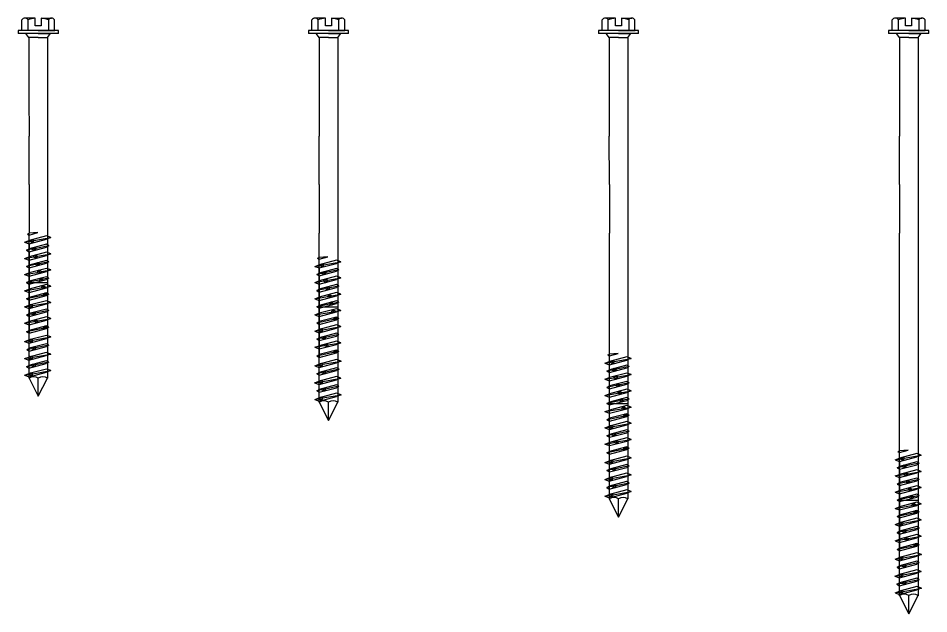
# Model space of a CAD drawing. Header units: inches. Extents: x -2661 to 42767, y -1222 to 9099.
# Drawn here: x 1382.91 to 1392.32, y 1259.92 to 1266.08 of the extents above; entities that cross this region are included whole.
import ezdxf

# ---------------------------------------------------------------- set-up
doc = ezdxf.new("R2010")
doc.units = ezdxf.units.IN
doc.header["$LTSCALE"] = 12
doc.header["$MEASUREMENT"] = 0
doc.layers.add('S-SIMPSON', color=2, linetype='CONTINUOUS')

# ---------------------------------------------------------------- blocks, each defined once
blk = doc.blocks.new('TTN25334HSS')
at = {"layer": 'S-SIMPSON'}
for p, q in [((-0.17, 0.0305), (-0.17, 0.1433)), ((-0.17, 0.0305), (-0.17, 0.1173)), ((-0.0318, 0.1587), (-0.138, 0.1587)), ((-0.106, 0.0305), (-0.106, 0.1433)), ((-0.0318, 0.0803), (-0.0318, 0.1587)), ((0.0304, 0.1587), (0.0304, 0.0803)), ((0.0304, 0.1587), (0.1366, 0.1587)), ((0.1047, 0.1433), (0.1047, 0.0305)), ((0.1367, 0.1587), (0.1367, 0.1587)), ((0.1686, 0.0305), (0.1686, 0.1433)), ((0.2075, 0.0305), (-0.2075, 0.0305)), ((-0.2075, 0.0305), (-0.2075, 0)), ((0.2075, 0), (-0.2075, 0)), ((0, 0.0305), (-0.17, 0.0305)), ((0.1686, 0.0305), (-0.17, 0.0305)), ((0, 0), (-0.128, 0)), ((-0.096, -0.0412), (-0.128, 0)), ((0.0304, 0.0803), (-0.0318, 0.0803)), ((0, 0.0305), (0.17, 0.0305)), ((0, 0), (0.128, 0)), ((0.096, -0.0412), (0.128, 0)), ((0.2075, 0), (0.2075, 0.0305)), ((0, -0.0412), (-0.096, -0.0412)), ((-0.096, -0.0412), (-0.096, -0.6406)), ((0, -0.0412), (0.096, -0.0412)), ((0.096, -0.0412), (0.096, -0.5976)), ((-0.096, -0.6406), (-0.0956, -1.0625)), ((0.096, -0.5976), (0.0963, -1.2894)), ((-0.0954, -1.5625), (-0.0956, -1.0625)), ((0.0963, -1.2894), (0.0963, -3.5626)), ((-0.0954, -1.5625), (-0.0954, -2.0625)), ((-0.1122, -2.0737), (-0.0954, -2.064)), ((-0.0058, -2.058), (-0.0954, -2.064)), ((-0.0954, -2.0834), (-0.0058, -2.058)), ((-0.0954, -2.1405), (-0.0954, -2.0625)), ((-0.0954, -2.1405), (-0.0954, -2.0625)), ((-0.0954, -3.5626), (-0.0954, -2.0635)), ((-0.1417, -2.1574), (-0.0954, -2.1405)), ((-0.1417, -2.1574), (-0.0887, -2.1481)), ((-0.1417, -2.1574), (-0.0954, -2.1742)), ((-0.1122, -2.0737), (-0.0954, -2.0834)), ((0.0837, -2.093), (-0.0954, -2.1405)), ((-0.0954, -2.1742), (0.0837, -2.1267)), ((-0.0887, -2.1481), (-0.0699, -2.1338)), ((-0.0621, -2.1654), (-0.0887, -2.1481)), ((-0.0699, -2.1338), (-0.0621, -2.1654)), ((-0.0458, -2.1406), (-0.0699, -2.1338)), ((-0.0458, -2.1406), (-0.0621, -2.1654)), ((-0.0458, -2.1406), (0.13, -2.1098)), ((0.13, -2.1098), (0.0837, -2.093)), ((0.0964, -2.122), (0.0837, -2.1267)), ((0.13, -2.1098), (0.0964, -2.122)), ((0.0964, -2.122), (0.0964, -2.1864)), ((-0.1205, -2.2411), (-0.0954, -2.2266)), ((-0.0686, -2.2303), (-0.1205, -2.2411)), ((-0.1205, -2.2411), (-0.0954, -2.2556)), ((-0.0956, -2.1742), (-0.0956, -2.2267)), ((-0.0956, -2.2555), (-0.0956, -3.1)), ((-0.0954, -2.2266), (-0.0954, -2.1742)), ((-0.0954, -2.2266), (-0.0954, -2.1742)), ((-0.0954, -2.2266), (-0.0954, -2.1742)), ((0.0837, -2.179), (-0.0954, -2.2266)), ((-0.0954, -2.2556), (0.0837, -2.208)), ((-0.0686, -2.2303), (-0.0501, -2.2146)), ((-0.0434, -2.2418), (-0.0686, -2.2303)), ((-0.0501, -2.2146), (-0.0434, -2.2418)), ((-0.026, -2.2215), (-0.0501, -2.2146)), ((-0.026, -2.2215), (-0.0434, -2.2418)), ((0.1088, -2.1935), (-0.026, -2.2215)), ((0.1088, -2.1935), (0.0837, -2.179)), ((0.1088, -2.1935), (0.0837, -2.208)), ((0.0964, -2.2007), (0.0964, -2.265)), ((-0.1417, -2.3248), (-0.0954, -2.308)), ((-0.1417, -2.3248), (-0.0494, -2.3086)), ((-0.1417, -2.3248), (-0.0954, -2.3416)), ((0.0837, -2.2604), (-0.0954, -2.308)), ((-0.0954, -2.3416), (0.0837, -2.2941)), ((0.0837, -2.3464), (-0.0954, -2.394)), ((-0.0494, -2.3086), (-0.0314, -2.291)), ((-0.0494, -2.3086), (-0.0236, -2.3226)), ((-0.0314, -2.291), (-0.0236, -2.3226)), ((-0.0065, -2.3011), (-0.0314, -2.291)), ((-0.0065, -2.3011), (-0.0236, -2.3226)), ((-0.0065, -2.3011), (0.13, -2.2772)), ((0.13, -2.2772), (0.0837, -2.2604)), ((0.13, -2.2772), (0.0837, -2.2941)), ((0.1088, -2.3609), (0.0837, -2.3464)), ((-0.0296, -2.3896), (-0.1205, -2.4085)), ((-0.1205, -2.4085), (-0.0954, -2.394)), ((-0.1205, -2.4085), (-0.0954, -2.423)), ((-0.0954, -2.423), (0.0837, -2.3754)), ((0.0837, -2.4278), (-0.0954, -2.4754)), ((-0.0116, -2.3717), (-0.0296, -2.3896)), ((-0.0049, -2.399), (-0.0296, -2.3896)), ((-0.0116, -2.3717), (-0.0049, -2.399)), ((0.013, -2.3808), (-0.0116, -2.3717)), ((0.013, -2.3808), (-0.0049, -2.399)), ((0.1088, -2.3609), (0.013, -2.3808)), ((0.0328, -2.4617), (0.13, -2.4446)), ((0.1088, -2.3609), (0.0837, -2.3754)), ((0.13, -2.4446), (0.0837, -2.4278)), ((0.13, -2.4446), (0.0837, -2.4615)), ((-0.1417, -2.4922), (-0.0101, -2.4692)), ((-0.1417, -2.4922), (-0.0954, -2.4754)), ((-0.1417, -2.4922), (-0.0954, -2.5091)), ((-0.0954, -2.5091), (0.0837, -2.4615)), ((0.0837, -2.5139), (-0.0954, -2.5614)), ((0.0071, -2.4481), (-0.0101, -2.4692)), ((0.0149, -2.4798), (-0.0101, -2.4692)), ((0.0328, -2.4617), (0.0071, -2.4481)), ((0.0071, -2.4481), (0.0149, -2.4798)), ((0.0269, -2.5289), (0.0095, -2.549)), ((0.0328, -2.4617), (0.0149, -2.4798)), ((0.0269, -2.5289), (0.0336, -2.5562)), ((0.0521, -2.5401), (0.0269, -2.5289)), ((0.0336, -2.5562), (0.0521, -2.5401)), ((0.1088, -2.5284), (0.0521, -2.5401)), ((0.1088, -2.5284), (0.0837, -2.5139)), ((0.1088, -2.5284), (0.0837, -2.5429)), ((-0.1417, -2.6596), (0.0293, -2.6297)), ((0.0095, -2.549), (-0.1205, -2.5759)), ((-0.1205, -2.5759), (-0.0954, -2.5614)), ((-0.1205, -2.5759), (-0.0954, -2.5904)), ((-0.0954, -2.5904), (0.0837, -2.5429)), ((0.0837, -2.5952), (-0.0954, -2.6428)), ((-0.0954, -2.6765), (0.0837, -2.6289)), ((-0.0953, -2.5756), (0.0966, -2.5756)), ((0.0095, -2.549), (0.0336, -2.5562)), ((0.0457, -2.6053), (0.0293, -2.6297)), ((0.0534, -2.637), (0.0293, -2.6297)), ((0.0457, -2.6053), (0.0534, -2.637)), ((0.0721, -2.6222), (0.0457, -2.6053)), ((0.0721, -2.6222), (0.0534, -2.637)), ((0.0721, -2.6222), (0.13, -2.6121)), ((0.13, -2.6121), (0.0837, -2.5952)), ((0.13, -2.6121), (0.0837, -2.6289)), ((-0.1417, -2.6596), (-0.0954, -2.6428)), ((-0.1417, -2.6596), (-0.0954, -2.6765)), ((0.0485, -2.7083), (-0.1205, -2.7433)), ((-0.1205, -2.7433), (-0.0954, -2.7288)), ((-0.1205, -2.7433), (-0.0954, -2.7288)), ((0.0837, -2.6813), (-0.0954, -2.7288)), ((0.0837, -2.6813), (-0.0954, -2.7288)), ((-0.0954, -2.7578), (0.0837, -2.7103)), ((0.0655, -2.6861), (0.0485, -2.7083)), ((0.0721, -2.7133), (0.0485, -2.7083)), ((0.0911, -2.6994), (0.0655, -2.6861)), ((0.0655, -2.6861), (0.0721, -2.7133)), ((0.0911, -2.6994), (0.0721, -2.7133)), ((0.1088, -2.6958), (0.0837, -2.6813)), ((0.1088, -2.6958), (0.0837, -2.7103)), ((0.1088, -2.6958), (0.0911, -2.6994)), ((-0.1417, -2.827), (-0.0954, -2.8102)), ((-0.1417, -2.827), (-0.0999, -2.8197)), ((-0.1205, -2.7433), (-0.0954, -2.7578)), ((-0.0818, -2.8066), (-0.0999, -2.8197)), ((-0.0709, -2.8374), (-0.0999, -2.8197)), ((0.0837, -2.7626), (-0.0954, -2.8102)), ((-0.0954, -2.8439), (0.0837, -2.7963)), ((-0.0571, -2.8122), (-0.0818, -2.8066)), ((-0.0818, -2.8066), (-0.0709, -2.8374)), ((-0.0571, -2.8122), (-0.0709, -2.8374)), ((-0.0571, -2.8122), (0.13, -2.7795)), ((0.13, -2.7795), (0.0837, -2.7626)), ((0.13, -2.7795), (0.0837, -2.7963)), ((-0.1417, -2.827), (-0.0954, -2.8439)), ((-0.1205, -2.9108), (-0.0954, -2.8963)), ((-0.0715, -2.9006), (-0.1205, -2.9108)), ((-0.1205, -2.9108), (-0.0954, -2.9253)), ((0.0837, -2.8487), (-0.0954, -2.8963)), ((-0.0954, -2.9253), (0.0837, -2.8777)), ((-0.054, -2.8853), (-0.0715, -2.9006)), ((-0.0447, -2.9118), (-0.0715, -2.9006)), ((-0.054, -2.8853), (-0.0447, -2.9118)), ((-0.0289, -2.8917), (-0.054, -2.8853)), ((-0.0289, -2.8917), (-0.0447, -2.9118)), ((0.1088, -2.8632), (-0.0289, -2.8917)), ((0.1088, -2.8632), (0.0837, -2.8487)), ((0.1088, -2.8632), (0.0837, -2.8777)), ((-0.1417, -2.9945), (-0.0442, -2.9774)), ((-0.1417, -2.9945), (-0.0954, -2.9776)), ((-0.1417, -2.9945), (-0.0954, -3.0113)), ((0.0837, -2.93), (-0.0954, -2.9776)), ((-0.0954, -3.0113), (0.0837, -2.9637)), ((-0.0442, -2.9774), (-0.0277, -2.9596)), ((-0.0169, -2.9904), (-0.0442, -2.9774)), ((-0.0277, -2.9596), (-0.0169, -2.9904)), ((-0.0277, -2.9596), (-0.0014, -2.9699)), ((-0.0014, -2.9699), (-0.0169, -2.9904)), ((-0.0014, -2.9699), (0.13, -2.9469)), ((0.13, -2.9469), (0.0837, -2.93)), ((0.13, -2.9469), (0.0837, -2.9637)), ((0.0487, -3.0495), (-0.1203, -3.0846)), ((-0.1203, -3.0846), (-0.0952, -3.0701)), ((-0.1203, -3.0846), (-0.0952, -3.0701)), ((-0.1203, -3.0846), (-0.0952, -3.0991)), ((0.084, -3.0225), (-0.0952, -3.0701)), ((-0.0952, -3.0991), (0.084, -3.0515)), ((0.0657, -3.0274), (0.0487, -3.0495)), ((0.0724, -3.0546), (0.0487, -3.0495)), ((0.0914, -3.0407), (0.0657, -3.0274)), ((0.0657, -3.0274), (0.0724, -3.0546)), ((0.0914, -3.0407), (0.0724, -3.0546)), ((0.1091, -3.037), (0.084, -3.0225)), ((0.1091, -3.037), (0.084, -3.0515)), ((0.1091, -3.037), (0.0914, -3.0407)), ((-0.1411, -3.1852), (-0.0948, -3.1684)), ((-0.1411, -3.1852), (-0.0993, -3.1779)), ((-0.1411, -3.1852), (-0.0948, -3.202)), ((-0.0812, -3.1648), (-0.0993, -3.1779)), ((-0.0703, -3.1955), (-0.0993, -3.1779)), ((0.0844, -3.1208), (-0.0948, -3.1684)), ((-0.0948, -3.202), (0.0844, -3.1545)), ((-0.0564, -3.1704), (-0.0812, -3.1648)), ((-0.0812, -3.1648), (-0.0703, -3.1955)), ((-0.0564, -3.1704), (-0.0703, -3.1955)), ((-0.0564, -3.1704), (0.1306, -3.1376)), ((0.1306, -3.1376), (0.0844, -3.1208)), ((0.1306, -3.1376), (0.0844, -3.1545)), ((-0.1199, -3.2689), (-0.0948, -3.2544)), ((-0.0708, -3.2587), (-0.1199, -3.2689)), ((-0.1199, -3.2689), (-0.0948, -3.2834)), ((0.0844, -3.2068), (-0.0948, -3.2544)), ((-0.0948, -3.2834), (0.0844, -3.2358)), ((-0.0534, -3.2434), (-0.0708, -3.2587)), ((-0.044, -3.2699), (-0.0708, -3.2587)), ((-0.0534, -3.2434), (-0.044, -3.2699)), ((-0.0282, -3.2499), (-0.0534, -3.2434)), ((-0.0282, -3.2499), (-0.044, -3.2699)), ((0.1095, -3.2213), (-0.0282, -3.2499)), ((0.1095, -3.2213), (0.0844, -3.2068)), ((0.1095, -3.2213), (0.0844, -3.2358)), ((-0.1424, -3.3616), (-0.0961, -3.3447)), ((-0.1424, -3.3616), (-0.1006, -3.3542)), ((-0.1424, -3.3616), (-0.0961, -3.3784)), ((-0.0825, -3.3411), (-0.1006, -3.3542)), ((-0.0716, -3.3719), (-0.1006, -3.3542)), ((0.083, -3.2971), (-0.0961, -3.3447)), ((-0.0961, -3.3784), (0.083, -3.3308)), ((0.083, -3.3832), (-0.0961, -3.4308)), ((-0.0578, -3.3467), (-0.0825, -3.3411)), ((-0.0825, -3.3411), (-0.0716, -3.3719)), ((-0.0578, -3.3467), (-0.0716, -3.3719)), ((-0.0578, -3.3467), (0.1293, -3.314)), ((0.1293, -3.314), (0.083, -3.2971)), ((0.1293, -3.314), (0.083, -3.3308)), ((0.1082, -3.3977), (0.083, -3.3832)), ((-0.1212, -3.4453), (-0.0961, -3.4308)), ((-0.0722, -3.4351), (-0.1212, -3.4453)), ((-0.1212, -3.4453), (-0.0961, -3.4598)), ((-0.0961, -3.4598), (0.083, -3.4122)), ((0.0846, -3.4688), (-0.0946, -3.5164)), ((-0.0547, -3.4198), (-0.0722, -3.4351)), ((-0.0453, -3.4463), (-0.0722, -3.4351)), ((-0.0547, -3.4198), (-0.0453, -3.4463)), ((-0.0295, -3.4262), (-0.0547, -3.4198)), ((-0.0295, -3.4262), (-0.0453, -3.4463)), ((0.1082, -3.3977), (-0.0295, -3.4262)), ((0.1082, -3.3977), (0.083, -3.4122)), ((0.1308, -3.4857), (0.0846, -3.4688)), ((-0.1408, -3.5333), (-0.0946, -3.5164)), ((-0.1408, -3.5333), (-0.0991, -3.526)), ((-0.1408, -3.5333), (-0.0946, -3.5501)), ((-0.081, -3.5128), (-0.0991, -3.526)), ((-0.0701, -3.5436), (-0.0991, -3.526)), ((-0.0956, -3.5623), (0.0004, -3.75)), ((-0.0946, -3.5501), (0.0846, -3.5025)), ((-0.0562, -3.5184), (-0.081, -3.5128)), ((-0.081, -3.5128), (-0.0701, -3.5436)), ((-0.0562, -3.5184), (-0.0701, -3.5436)), ((-0.0562, -3.5184), (0.1308, -3.4857)), ((0.0004, -3.75), (0.0964, -3.5623)), ((0.0004, -3.75), (0.0004, -3.5623)), ((0.1308, -3.4857), (0.0846, -3.5025))]:
    blk.add_line(p, q, dxfattribs=at)
for centre, radius, start, end in [((-0.138, 0.1179), 0.0409, 38.48629, 141.51371), ((-0.0062, -0.1502), 0.31, 94.73103, 108.77484), ((0.0189, -0.0824), 0.2414, 69.18888, 87.26015), ((0.1367, 0.1179), 0.0408, 38.43451, 141.63601), ((-0.0476, -3.6373), 0.089, 57.38076, 122.61924), ((0.0484, -3.6373), 0.089, 57.38076, 122.61924)]:
    blk.add_arc(centre, radius, start, end, dxfattribs=at)
blk = doc.blocks.new('TTN25400HSS')
at = {"layer": 'S-SIMPSON'}
for p, q in [((-0.17, 0.0305), (-0.17, 0.1433)), ((-0.17, 0.0305), (-0.17, 0.1173)), ((-0.0318, 0.1587), (-0.138, 0.1587)), ((-0.106, 0.0305), (-0.106, 0.1433)), ((-0.0318, 0.0803), (-0.0318, 0.1587)), ((0.0304, 0.1587), (0.0304, 0.0803)), ((0.0304, 0.1587), (0.1366, 0.1587)), ((0.1047, 0.1433), (0.1047, 0.0305)), ((0.1367, 0.1587), (0.1367, 0.1587)), ((0.1686, 0.0305), (0.1686, 0.1433)), ((0.2075, 0.0305), (-0.2075, 0.0305)), ((-0.2075, 0.0305), (-0.2075, 0)), ((0.2075, 0), (-0.2075, 0)), ((0, 0.0305), (-0.17, 0.0305)), ((0.1686, 0.0305), (-0.17, 0.0305)), ((0, 0), (-0.128, 0)), ((-0.096, -0.0412), (-0.128, 0)), ((0.0304, 0.0803), (-0.0318, 0.0803)), ((0, 0.0305), (0.17, 0.0305)), ((0, 0), (0.128, 0)), ((0.096, -0.0412), (0.128, 0)), ((0.2075, 0), (0.2075, 0.0305)), ((0, -0.0412), (-0.096, -0.0412)), ((-0.096, -0.0412), (-0.096, -0.6406)), ((0, -0.0412), (0.096, -0.0412)), ((0.096, -0.0412), (0.096, -0.5976)), ((-0.096, -0.6406), (-0.0956, -1.0625)), ((0.096, -0.5976), (0.0963, -1.2894)), ((-0.0954, -1.5625), (-0.0956, -1.0625)), ((0.0963, -1.2894), (0.0963, -3.8126)), ((-0.0954, -1.5625), (-0.0954, -2.0625)), ((-0.0954, -3.8126), (-0.0954, -2.0635)), ((-0.1122, -2.3237), (-0.0954, -2.314)), ((-0.1122, -2.3237), (-0.0954, -2.3334)), ((-0.0058, -2.308), (-0.0954, -2.314)), ((-0.0954, -2.3334), (-0.0058, -2.308)), ((-0.0954, -2.3905), (-0.0954, -2.3125)), ((-0.0954, -2.3905), (-0.0954, -2.3125)), ((0.0837, -2.343), (-0.0954, -2.3905)), ((0.13, -2.3598), (0.0837, -2.343)), ((-0.1417, -2.4074), (-0.0954, -2.3905)), ((-0.1417, -2.4074), (-0.0887, -2.3981)), ((-0.1417, -2.4074), (-0.0954, -2.4242)), ((-0.0956, -2.4242), (-0.0956, -2.4767)), ((-0.0954, -2.4242), (0.0837, -2.3767)), ((-0.0954, -2.4766), (-0.0954, -2.4242)), ((-0.0954, -2.4766), (-0.0954, -2.4242)), ((-0.0954, -2.4766), (-0.0954, -2.4242)), ((0.0837, -2.429), (-0.0954, -2.4766)), ((-0.0887, -2.3981), (-0.0699, -2.3838)), ((-0.0621, -2.4154), (-0.0887, -2.3981)), ((-0.0699, -2.3838), (-0.0621, -2.4154)), ((-0.0458, -2.3906), (-0.0699, -2.3838)), ((-0.0458, -2.3906), (-0.0621, -2.4154)), ((-0.0458, -2.3906), (0.13, -2.3598)), ((0.1088, -2.4435), (-0.026, -2.4715)), ((0.0964, -2.372), (0.0837, -2.3767)), ((0.1088, -2.4435), (0.0837, -2.429)), ((0.1088, -2.4435), (0.0837, -2.458)), ((0.13, -2.3598), (0.0964, -2.372)), ((0.0964, -2.372), (0.0964, -2.4364)), ((-0.1205, -2.4911), (-0.0954, -2.4766)), ((-0.0686, -2.4803), (-0.1205, -2.4911)), ((-0.1205, -2.4911), (-0.0954, -2.5056)), ((-0.0956, -2.5055), (-0.0956, -3.35)), ((-0.0954, -2.5056), (0.0837, -2.458)), ((0.0837, -2.5104), (-0.0954, -2.558)), ((-0.0686, -2.4803), (-0.0501, -2.4646)), ((-0.0434, -2.4918), (-0.0686, -2.4803)), ((-0.0501, -2.4646), (-0.0434, -2.4918)), ((-0.026, -2.4715), (-0.0501, -2.4646)), ((-0.0494, -2.5586), (-0.0314, -2.541)), ((-0.026, -2.4715), (-0.0434, -2.4918)), ((-0.0314, -2.541), (-0.0236, -2.5726)), ((-0.0065, -2.5511), (-0.0314, -2.541)), ((-0.0065, -2.5511), (0.13, -2.5272)), ((0.13, -2.5272), (0.0837, -2.5104)), ((0.13, -2.5272), (0.0837, -2.5441)), ((0.0964, -2.4507), (0.0964, -2.515)), ((-0.1417, -2.5748), (-0.0954, -2.558)), ((-0.1417, -2.5748), (-0.0494, -2.5586)), ((-0.1417, -2.5748), (-0.0954, -2.5916)), ((-0.0954, -2.5916), (0.0837, -2.5441)), ((0.0837, -2.5964), (-0.0954, -2.644)), ((-0.0954, -2.673), (0.0837, -2.6254)), ((-0.0494, -2.5586), (-0.0236, -2.5726)), ((-0.0116, -2.6217), (-0.0296, -2.6396)), ((-0.0065, -2.5511), (-0.0236, -2.5726)), ((-0.0116, -2.6217), (-0.0049, -2.649)), ((0.013, -2.6308), (-0.0116, -2.6217)), ((0.013, -2.6308), (-0.0049, -2.649)), ((0.1088, -2.6109), (0.013, -2.6308)), ((0.1088, -2.6109), (0.0837, -2.5964)), ((0.1088, -2.6109), (0.0837, -2.6254)), ((-0.1417, -2.7422), (-0.0101, -2.7192)), ((-0.1417, -2.7422), (-0.0954, -2.7254)), ((-0.0296, -2.6396), (-0.1205, -2.6585)), ((-0.1205, -2.6585), (-0.0954, -2.644)), ((-0.1205, -2.6585), (-0.0954, -2.673)), ((0.0837, -2.6778), (-0.0954, -2.7254)), ((-0.0954, -2.7591), (0.0837, -2.7115)), ((-0.0049, -2.649), (-0.0296, -2.6396)), ((0.0071, -2.6981), (-0.0101, -2.7192)), ((0.0149, -2.7298), (-0.0101, -2.7192)), ((0.0328, -2.7117), (0.0071, -2.6981)), ((0.0071, -2.6981), (0.0149, -2.7298)), ((0.0328, -2.7117), (0.0149, -2.7298)), ((0.0328, -2.7117), (0.13, -2.6946)), ((0.13, -2.6946), (0.0837, -2.6778)), ((0.13, -2.6946), (0.0837, -2.7115)), ((-0.1417, -2.7422), (-0.0954, -2.7591)), ((0.0095, -2.799), (-0.1205, -2.8259)), ((-0.1205, -2.8259), (-0.0954, -2.8114)), ((0.0837, -2.7639), (-0.0954, -2.8114)), ((-0.0954, -2.8404), (0.0837, -2.7929)), ((0.0269, -2.7789), (0.0095, -2.799)), ((0.0095, -2.799), (0.0336, -2.8062)), ((0.0269, -2.7789), (0.0336, -2.8062)), ((0.0521, -2.7901), (0.0269, -2.7789)), ((0.0336, -2.8062), (0.0521, -2.7901)), ((0.1088, -2.7784), (0.0521, -2.7901)), ((0.1088, -2.7784), (0.0837, -2.7639)), ((0.1088, -2.7784), (0.0837, -2.7929)), ((-0.1417, -2.9096), (0.0293, -2.8797)), ((-0.1417, -2.9096), (-0.0954, -2.8928)), ((-0.1417, -2.9096), (-0.0954, -2.9265)), ((-0.1205, -2.8259), (-0.0954, -2.8404)), ((0.0837, -2.8452), (-0.0954, -2.8928)), ((-0.0954, -2.9265), (0.0837, -2.8789)), ((-0.0953, -2.8256), (0.0966, -2.8256)), ((0.0457, -2.8553), (0.0293, -2.8797)), ((0.0534, -2.887), (0.0293, -2.8797)), ((0.0457, -2.8553), (0.0534, -2.887)), ((0.0721, -2.8722), (0.0457, -2.8553)), ((0.0721, -2.8722), (0.0534, -2.887)), ((0.0721, -2.8722), (0.13, -2.8621)), ((0.13, -2.8621), (0.0837, -2.8452)), ((0.13, -2.8621), (0.0837, -2.8789)), ((0.0485, -2.9583), (-0.1205, -2.9933)), ((-0.1205, -2.9933), (-0.0954, -2.9788)), ((-0.1205, -2.9933), (-0.0954, -2.9788)), ((-0.1205, -2.9933), (-0.0954, -3.0078)), ((0.0837, -2.9313), (-0.0954, -2.9788)), ((0.0837, -2.9313), (-0.0954, -2.9788)), ((-0.0954, -3.0078), (0.0837, -2.9603)), ((0.0837, -3.0126), (-0.0954, -3.0602)), ((0.0655, -2.9361), (0.0485, -2.9583)), ((0.0721, -2.9633), (0.0485, -2.9583)), ((0.0911, -2.9494), (0.0655, -2.9361)), ((0.0655, -2.9361), (0.0721, -2.9633)), ((0.0911, -2.9494), (0.0721, -2.9633)), ((0.1088, -2.9458), (0.0837, -2.9313)), ((0.1088, -2.9458), (0.0837, -2.9603)), ((0.13, -3.0295), (0.0837, -3.0126)), ((0.1088, -2.9458), (0.0911, -2.9494)), ((-0.1417, -3.077), (-0.0954, -3.0602)), ((-0.1417, -3.077), (-0.0999, -3.0697)), ((-0.1417, -3.077), (-0.0954, -3.0939)), ((-0.0818, -3.0566), (-0.0999, -3.0697)), ((-0.0709, -3.0874), (-0.0999, -3.0697)), ((-0.0954, -3.0939), (0.0837, -3.0463)), ((0.0837, -3.0987), (-0.0954, -3.1463)), ((-0.0571, -3.0622), (-0.0818, -3.0566)), ((-0.0818, -3.0566), (-0.0709, -3.0874)), ((-0.0571, -3.0622), (-0.0709, -3.0874)), ((-0.0571, -3.0622), (0.13, -3.0295)), ((0.13, -3.0295), (0.0837, -3.0463)), ((0.1088, -3.1132), (0.0837, -3.0987)), ((-0.1205, -3.1608), (-0.0954, -3.1463)), ((-0.0715, -3.1506), (-0.1205, -3.1608)), ((-0.1205, -3.1608), (-0.0954, -3.1753)), ((-0.0954, -3.1753), (0.0837, -3.1277)), ((0.0837, -3.18), (-0.0954, -3.2276)), ((-0.054, -3.1353), (-0.0715, -3.1506)), ((-0.0447, -3.1618), (-0.0715, -3.1506)), ((-0.054, -3.1353), (-0.0447, -3.1618)), ((-0.0289, -3.1417), (-0.054, -3.1353)), ((-0.0289, -3.1417), (-0.0447, -3.1618)), ((0.1088, -3.1132), (-0.0289, -3.1417)), ((-0.0014, -3.2199), (0.13, -3.1969)), ((0.1088, -3.1132), (0.0837, -3.1277)), ((0.13, -3.1969), (0.0837, -3.18)), ((0.13, -3.1969), (0.0837, -3.2137)), ((-0.1417, -3.2445), (-0.0442, -3.2274)), ((-0.1417, -3.2445), (-0.0954, -3.2276)), ((-0.1417, -3.2445), (-0.0954, -3.2613)), ((-0.0954, -3.2613), (0.0837, -3.2137)), ((0.084, -3.2725), (-0.0952, -3.3201)), ((-0.0442, -3.2274), (-0.0277, -3.2096)), ((-0.0169, -3.2404), (-0.0442, -3.2274)), ((-0.0277, -3.2096), (-0.0169, -3.2404)), ((-0.0277, -3.2096), (-0.0014, -3.2199)), ((-0.0014, -3.2199), (-0.0169, -3.2404)), ((0.0657, -3.2774), (0.0487, -3.2995)), ((0.0914, -3.2907), (0.0657, -3.2774)), ((0.0657, -3.2774), (0.0724, -3.3046)), ((0.0914, -3.2907), (0.0724, -3.3046)), ((0.1091, -3.287), (0.084, -3.2725)), ((0.1091, -3.287), (0.084, -3.3015)), ((0.1091, -3.287), (0.0914, -3.2907)), ((0.0487, -3.2995), (-0.1203, -3.3346)), ((-0.1203, -3.3346), (-0.0952, -3.3201)), ((-0.1203, -3.3346), (-0.0952, -3.3201)), ((-0.1203, -3.3346), (-0.0952, -3.3491)), ((-0.0952, -3.3491), (0.084, -3.3015)), ((0.0844, -3.3708), (-0.0948, -3.4184)), ((-0.0564, -3.4204), (0.1306, -3.3876)), ((0.0724, -3.3046), (0.0487, -3.2995)), ((0.1306, -3.3876), (0.0844, -3.3708)), ((0.1306, -3.3876), (0.0844, -3.4045)), ((-0.1411, -3.4352), (-0.0948, -3.4184)), ((-0.1411, -3.4352), (-0.0993, -3.4279)), ((-0.1411, -3.4352), (-0.0948, -3.452)), ((-0.0812, -3.4148), (-0.0993, -3.4279)), ((-0.0703, -3.4455), (-0.0993, -3.4279)), ((-0.0948, -3.452), (0.0844, -3.4045)), ((0.0844, -3.4568), (-0.0948, -3.5044)), ((-0.0564, -3.4204), (-0.0812, -3.4148)), ((-0.0812, -3.4148), (-0.0703, -3.4455)), ((-0.0564, -3.4204), (-0.0703, -3.4455)), ((0.1095, -3.4713), (-0.0282, -3.4999)), ((0.1095, -3.4713), (0.0844, -3.4568)), ((0.1095, -3.4713), (0.0844, -3.4858)), ((-0.1199, -3.5189), (-0.0948, -3.5044)), ((-0.0708, -3.5087), (-0.1199, -3.5189)), ((-0.1199, -3.5189), (-0.0948, -3.5334)), ((0.083, -3.5471), (-0.0961, -3.5947)), ((-0.0948, -3.5334), (0.0844, -3.4858)), ((-0.0534, -3.4934), (-0.0708, -3.5087)), ((-0.044, -3.5199), (-0.0708, -3.5087)), ((-0.0578, -3.5967), (0.1293, -3.564)), ((-0.0534, -3.4934), (-0.044, -3.5199)), ((-0.0282, -3.4999), (-0.0534, -3.4934)), ((-0.0282, -3.4999), (-0.044, -3.5199)), ((0.1293, -3.564), (0.083, -3.5471)), ((0.1293, -3.564), (0.083, -3.5808)), ((-0.1424, -3.6116), (-0.0961, -3.5947)), ((-0.1424, -3.6116), (-0.1006, -3.6042)), ((-0.1424, -3.6116), (-0.0961, -3.6284)), ((-0.0825, -3.5911), (-0.1006, -3.6042)), ((-0.0716, -3.6219), (-0.1006, -3.6042)), ((-0.0961, -3.6284), (0.083, -3.5808)), ((0.083, -3.6332), (-0.0961, -3.6808)), ((-0.0961, -3.7098), (0.083, -3.6622)), ((-0.0578, -3.5967), (-0.0825, -3.5911)), ((-0.0825, -3.5911), (-0.0716, -3.6219)), ((-0.0547, -3.6698), (-0.0722, -3.6851)), ((-0.0578, -3.5967), (-0.0716, -3.6219)), ((-0.0547, -3.6698), (-0.0453, -3.6963)), ((-0.0295, -3.6762), (-0.0547, -3.6698)), ((0.1082, -3.6477), (-0.0295, -3.6762)), ((0.1082, -3.6477), (0.083, -3.6332)), ((0.1082, -3.6477), (0.083, -3.6622)), ((-0.1212, -3.6953), (-0.0961, -3.6808)), ((-0.0722, -3.6851), (-0.1212, -3.6953)), ((-0.1212, -3.6953), (-0.0961, -3.7098)), ((-0.081, -3.7628), (-0.0991, -3.776)), ((0.0846, -3.7188), (-0.0946, -3.7664)), ((-0.0946, -3.8001), (0.0846, -3.7525)), ((-0.0562, -3.7684), (-0.081, -3.7628)), ((-0.081, -3.7628), (-0.0701, -3.7936)), ((-0.0453, -3.6963), (-0.0722, -3.6851)), ((-0.0562, -3.7684), (0.1308, -3.7357)), ((-0.0295, -3.6762), (-0.0453, -3.6963)), ((0.1308, -3.7357), (0.0846, -3.7188)), ((0.1308, -3.7357), (0.0846, -3.7525)), ((-0.1408, -3.7833), (-0.0946, -3.7664)), ((-0.1408, -3.7833), (-0.0991, -3.776)), ((-0.1408, -3.7833), (-0.0946, -3.8001)), ((-0.0701, -3.7936), (-0.0991, -3.776)), ((-0.0956, -3.8123), (0.0004, -4)), ((-0.0562, -3.7684), (-0.0701, -3.7936)), ((0.0004, -4), (0.0964, -3.8123)), ((0.0004, -4), (0.0004, -3.8123))]:
    blk.add_line(p, q, dxfattribs=at)
for centre, radius, start, end in [((-0.138, 0.1179), 0.0409, 38.48629, 141.51371), ((-0.0062, -0.1502), 0.31, 94.73103, 108.77484), ((0.0189, -0.0824), 0.2414, 69.18888, 87.26015), ((0.1367, 0.1179), 0.0408, 38.43451, 141.63601), ((-0.0476, -3.8873), 0.089, 57.38076, 122.61924), ((0.0484, -3.8873), 0.089, 57.38076, 122.61924)]:
    blk.add_arc(centre, radius, start, end, dxfattribs=at)
blk = doc.blocks.new('TTN25500HSS')
at = {"layer": 'S-SIMPSON'}
for p, q in [((-0.17, 0.0305), (-0.17, 0.1433)), ((-0.17, 0.0305), (-0.17, 0.1173)), ((-0.0318, 0.1587), (-0.138, 0.1587)), ((-0.106, 0.0305), (-0.106, 0.1433)), ((-0.0318, 0.0803), (-0.0318, 0.1587)), ((0.0304, 0.1587), (0.0304, 0.0803)), ((0.0304, 0.1587), (0.1366, 0.1587)), ((0.1047, 0.1433), (0.1047, 0.0305)), ((0.1367, 0.1587), (0.1367, 0.1587)), ((0.1686, 0.0305), (0.1686, 0.1433)), ((0.2075, 0.0305), (-0.2075, 0.0305)), ((-0.2075, 0.0305), (-0.2075, 0)), ((0.2075, 0), (-0.2075, 0)), ((0, 0.0305), (-0.17, 0.0305)), ((0.1686, 0.0305), (-0.17, 0.0305)), ((0, 0), (-0.128, 0)), ((-0.096, -0.0412), (-0.128, 0)), ((0.0304, 0.0803), (-0.0318, 0.0803)), ((0, 0.0305), (0.17, 0.0305)), ((0, 0), (0.128, 0)), ((0.096, -0.0412), (0.128, 0)), ((0.2075, 0), (0.2075, 0.0305)), ((0, -0.0412), (-0.096, -0.0412)), ((-0.096, -0.0412), (-0.096, -0.6406)), ((0, -0.0412), (0.096, -0.0412)), ((0.096, -0.0412), (0.096, -0.5976)), ((-0.096, -0.6406), (-0.0956, -1.0625)), ((0.096, -0.5976), (0.0963, -1.2894)), ((-0.0954, -1.5625), (-0.0956, -1.0625)), ((0.0963, -1.2894), (0.0963, -4.8126)), ((-0.0954, -1.5625), (-0.0954, -2.0625)), ((-0.0954, -4.8126), (-0.0954, -2.0635)), ((-0.1122, -3.3237), (-0.0954, -3.314)), ((-0.1122, -3.3237), (-0.0954, -3.3334)), ((-0.0058, -3.308), (-0.0954, -3.314)), ((-0.0954, -3.3334), (-0.0058, -3.308)), ((-0.0954, -3.3905), (-0.0954, -3.3125)), ((-0.0954, -3.3905), (-0.0954, -3.3125)), ((0.0837, -3.343), (-0.0954, -3.3905)), ((-0.0954, -3.4242), (0.0837, -3.3767)), ((-0.0887, -3.3981), (-0.0699, -3.3838)), ((-0.0699, -3.3838), (-0.0621, -3.4154)), ((-0.0458, -3.3906), (-0.0699, -3.3838)), ((-0.0458, -3.3906), (0.13, -3.3598)), ((0.13, -3.3598), (0.0837, -3.343)), ((0.0964, -3.372), (0.0837, -3.3767)), ((0.13, -3.3598), (0.0964, -3.372)), ((0.0964, -3.372), (0.0964, -3.4364)), ((-0.1417, -3.4074), (-0.0954, -3.3905)), ((-0.1417, -3.4074), (-0.0887, -3.3981)), ((-0.1417, -3.4074), (-0.0954, -3.4242)), ((-0.1205, -3.4911), (-0.0954, -3.4766)), ((-0.0686, -3.4803), (-0.1205, -3.4911)), ((-0.0956, -3.4242), (-0.0956, -3.4767)), ((-0.0954, -3.4766), (-0.0954, -3.4242)), ((-0.0954, -3.4766), (-0.0954, -3.4242)), ((-0.0954, -3.4766), (-0.0954, -3.4242)), ((0.0837, -3.429), (-0.0954, -3.4766)), ((-0.0954, -3.5056), (0.0837, -3.458)), ((-0.0621, -3.4154), (-0.0887, -3.3981)), ((-0.0686, -3.4803), (-0.0501, -3.4646)), ((-0.0434, -3.4918), (-0.0686, -3.4803)), ((-0.0458, -3.3906), (-0.0621, -3.4154)), ((-0.0501, -3.4646), (-0.0434, -3.4918)), ((-0.026, -3.4715), (-0.0501, -3.4646)), ((-0.026, -3.4715), (-0.0434, -3.4918)), ((0.1088, -3.4435), (-0.026, -3.4715)), ((0.1088, -3.4435), (0.0837, -3.429)), ((0.1088, -3.4435), (0.0837, -3.458)), ((0.0964, -3.4507), (0.0964, -3.515)), ((-0.1417, -3.5748), (-0.0954, -3.558)), ((-0.1417, -3.5748), (-0.0494, -3.5586)), ((-0.1417, -3.5748), (-0.0954, -3.5916)), ((-0.1205, -3.4911), (-0.0954, -3.5056)), ((-0.0956, -3.5055), (-0.0956, -4.35)), ((0.0837, -3.5104), (-0.0954, -3.558)), ((-0.0954, -3.5916), (0.0837, -3.5441)), ((-0.0494, -3.5586), (-0.0314, -3.541)), ((-0.0494, -3.5586), (-0.0236, -3.5726)), ((-0.0314, -3.541), (-0.0236, -3.5726)), ((-0.0065, -3.5511), (-0.0314, -3.541)), ((-0.0065, -3.5511), (-0.0236, -3.5726)), ((-0.0065, -3.5511), (0.13, -3.5272)), ((0.13, -3.5272), (0.0837, -3.5104)), ((0.13, -3.5272), (0.0837, -3.5441)), ((-0.0296, -3.6396), (-0.1205, -3.6585)), ((-0.1205, -3.6585), (-0.0954, -3.644)), ((-0.1205, -3.6585), (-0.0954, -3.673)), ((0.0837, -3.5964), (-0.0954, -3.644)), ((-0.0954, -3.673), (0.0837, -3.6254)), ((-0.0116, -3.6217), (-0.0296, -3.6396)), ((-0.0049, -3.649), (-0.0296, -3.6396)), ((-0.0116, -3.6217), (-0.0049, -3.649)), ((0.013, -3.6308), (-0.0116, -3.6217)), ((0.013, -3.6308), (-0.0049, -3.649)), ((0.1088, -3.6109), (0.013, -3.6308)), ((0.1088, -3.6109), (0.0837, -3.5964)), ((0.1088, -3.6109), (0.0837, -3.6254)), ((-0.1417, -3.7422), (-0.0101, -3.7192)), ((-0.1417, -3.7422), (-0.0954, -3.7254)), ((-0.1417, -3.7422), (-0.0954, -3.7591)), ((0.0837, -3.6778), (-0.0954, -3.7254)), ((-0.0954, -3.7591), (0.0837, -3.7115)), ((0.0837, -3.7639), (-0.0954, -3.8114)), ((0.0071, -3.6981), (-0.0101, -3.7192)), ((0.0149, -3.7298), (-0.0101, -3.7192)), ((0.0328, -3.7117), (0.0071, -3.6981)), ((0.0071, -3.6981), (0.0149, -3.7298)), ((0.0328, -3.7117), (0.0149, -3.7298)), ((0.0328, -3.7117), (0.13, -3.6946)), ((0.13, -3.6946), (0.0837, -3.6778)), ((0.13, -3.6946), (0.0837, -3.7115)), ((0.1088, -3.7784), (0.0837, -3.7639)), ((0.0095, -3.799), (-0.1205, -3.8259)), ((-0.1205, -3.8259), (-0.0954, -3.8114)), ((-0.1205, -3.8259), (-0.0954, -3.8404)), ((-0.0954, -3.8404), (0.0837, -3.7929)), ((0.0837, -3.8452), (-0.0954, -3.8928)), ((-0.0953, -3.8256), (0.0966, -3.8256)), ((0.0269, -3.7789), (0.0095, -3.799)), ((0.0095, -3.799), (0.0336, -3.8062)), ((0.0269, -3.7789), (0.0336, -3.8062)), ((0.0521, -3.7901), (0.0269, -3.7789)), ((0.0457, -3.8553), (0.0293, -3.8797)), ((0.0336, -3.8062), (0.0521, -3.7901)), ((0.0457, -3.8553), (0.0534, -3.887)), ((0.0721, -3.8722), (0.0457, -3.8553)), ((0.1088, -3.7784), (0.0521, -3.7901)), ((0.1088, -3.7784), (0.0837, -3.7929)), ((0.13, -3.8621), (0.0837, -3.8452)), ((-0.1417, -3.9096), (0.0293, -3.8797)), ((-0.1417, -3.9096), (-0.0954, -3.8928)), ((-0.1417, -3.9096), (-0.0954, -3.9265)), ((-0.0954, -3.9265), (0.0837, -3.8789)), ((0.0837, -3.9313), (-0.0954, -3.9788)), ((0.0837, -3.9313), (-0.0954, -3.9788)), ((0.0534, -3.887), (0.0293, -3.8797)), ((0.0655, -3.9361), (0.0485, -3.9583)), ((0.0721, -3.8722), (0.0534, -3.887)), ((0.0911, -3.9494), (0.0655, -3.9361)), ((0.0655, -3.9361), (0.0721, -3.9633)), ((0.0721, -3.8722), (0.13, -3.8621)), ((0.0911, -3.9494), (0.0721, -3.9633)), ((0.13, -3.8621), (0.0837, -3.8789)), ((0.1088, -3.9458), (0.0837, -3.9313)), ((0.1088, -3.9458), (0.0837, -3.9603)), ((0.1088, -3.9458), (0.0911, -3.9494)), ((0.0485, -3.9583), (-0.1205, -3.9933)), ((-0.1205, -3.9933), (-0.0954, -3.9788)), ((-0.1205, -3.9933), (-0.0954, -3.9788)), ((-0.1205, -3.9933), (-0.0954, -4.0078)), ((-0.0954, -4.0078), (0.0837, -3.9603)), ((0.0837, -4.0126), (-0.0954, -4.0602)), ((-0.0954, -4.0939), (0.0837, -4.0463)), ((-0.0571, -4.0622), (0.13, -4.0295)), ((0.0721, -3.9633), (0.0485, -3.9583)), ((0.13, -4.0295), (0.0837, -4.0126)), ((0.13, -4.0295), (0.0837, -4.0463)), ((-0.1417, -4.077), (-0.0954, -4.0602)), ((-0.1417, -4.077), (-0.0999, -4.0697)), ((-0.1417, -4.077), (-0.0954, -4.0939)), ((-0.0818, -4.0566), (-0.0999, -4.0697)), ((-0.0709, -4.0874), (-0.0999, -4.0697)), ((0.0837, -4.0987), (-0.0954, -4.1463)), ((-0.0954, -4.1753), (0.0837, -4.1277)), ((-0.0571, -4.0622), (-0.0818, -4.0566)), ((-0.0818, -4.0566), (-0.0709, -4.0874)), ((-0.054, -4.1353), (-0.0715, -4.1506)), ((-0.0571, -4.0622), (-0.0709, -4.0874)), ((-0.054, -4.1353), (-0.0447, -4.1618)), ((-0.0289, -4.1417), (-0.054, -4.1353)), ((-0.0289, -4.1417), (-0.0447, -4.1618)), ((0.1088, -4.1132), (-0.0289, -4.1417)), ((0.1088, -4.1132), (0.0837, -4.0987)), ((0.1088, -4.1132), (0.0837, -4.1277)), ((-0.1417, -4.2445), (-0.0442, -4.2274)), ((-0.1417, -4.2445), (-0.0954, -4.2276)), ((-0.1205, -4.1608), (-0.0954, -4.1463)), ((-0.0715, -4.1506), (-0.1205, -4.1608)), ((-0.1205, -4.1608), (-0.0954, -4.1753)), ((0.0837, -4.18), (-0.0954, -4.2276)), ((-0.0954, -4.2613), (0.0837, -4.2137)), ((-0.0447, -4.1618), (-0.0715, -4.1506)), ((-0.0442, -4.2274), (-0.0277, -4.2096)), ((-0.0169, -4.2404), (-0.0442, -4.2274)), ((-0.0277, -4.2096), (-0.0169, -4.2404)), ((-0.0277, -4.2096), (-0.0014, -4.2199)), ((-0.0014, -4.2199), (-0.0169, -4.2404)), ((-0.0014, -4.2199), (0.13, -4.1969)), ((0.13, -4.1969), (0.0837, -4.18)), ((0.13, -4.1969), (0.0837, -4.2137)), ((-0.1417, -4.2445), (-0.0954, -4.2613)), ((0.0487, -4.2995), (-0.1203, -4.3346)), ((-0.1203, -4.3346), (-0.0952, -4.3201)), ((-0.1203, -4.3346), (-0.0952, -4.3201)), ((0.084, -4.2725), (-0.0952, -4.3201)), ((-0.0952, -4.3491), (0.084, -4.3015)), ((0.0657, -4.2774), (0.0487, -4.2995)), ((0.0724, -4.3046), (0.0487, -4.2995)), ((0.0914, -4.2907), (0.0657, -4.2774)), ((0.0657, -4.2774), (0.0724, -4.3046)), ((0.0914, -4.2907), (0.0724, -4.3046)), ((0.1091, -4.287), (0.084, -4.2725)), ((0.1091, -4.287), (0.084, -4.3015)), ((0.1091, -4.287), (0.0914, -4.2907)), ((-0.1411, -4.4352), (-0.0948, -4.4184)), ((-0.1203, -4.3346), (-0.0952, -4.3491)), ((-0.0812, -4.4148), (-0.0993, -4.4279)), ((0.0844, -4.3708), (-0.0948, -4.4184)), ((-0.0948, -4.452), (0.0844, -4.4045)), ((-0.0564, -4.4204), (-0.0812, -4.4148)), ((-0.0812, -4.4148), (-0.0703, -4.4455)), ((-0.0564, -4.4204), (-0.0703, -4.4455)), ((-0.0564, -4.4204), (0.1306, -4.3876)), ((0.1306, -4.3876), (0.0844, -4.3708)), ((0.1306, -4.3876), (0.0844, -4.4045)), ((-0.1411, -4.4352), (-0.0993, -4.4279)), ((-0.1411, -4.4352), (-0.0948, -4.452)), ((-0.1199, -4.5189), (-0.0948, -4.5044)), ((-0.0708, -4.5087), (-0.1199, -4.5189)), ((-0.1199, -4.5189), (-0.0948, -4.5334)), ((-0.0703, -4.4455), (-0.0993, -4.4279)), ((0.0844, -4.4568), (-0.0948, -4.5044)), ((-0.0948, -4.5334), (0.0844, -4.4858)), ((-0.0534, -4.4934), (-0.0708, -4.5087)), ((-0.044, -4.5199), (-0.0708, -4.5087)), ((-0.0534, -4.4934), (-0.044, -4.5199)), ((-0.0282, -4.4999), (-0.0534, -4.4934)), ((-0.0282, -4.4999), (-0.044, -4.5199)), ((0.1095, -4.4713), (-0.0282, -4.4999)), ((0.1095, -4.4713), (0.0844, -4.4568)), ((0.1095, -4.4713), (0.0844, -4.4858)), ((-0.1424, -4.6116), (-0.0961, -4.5947)), ((-0.1424, -4.6116), (-0.1006, -4.6042)), ((-0.1424, -4.6116), (-0.0961, -4.6284)), ((-0.0825, -4.5911), (-0.1006, -4.6042)), ((-0.0716, -4.6219), (-0.1006, -4.6042)), ((0.083, -4.5471), (-0.0961, -4.5947)), ((-0.0961, -4.6284), (0.083, -4.5808)), ((-0.0578, -4.5967), (-0.0825, -4.5911)), ((-0.0825, -4.5911), (-0.0716, -4.6219)), ((-0.0578, -4.5967), (-0.0716, -4.6219)), ((-0.0578, -4.5967), (0.1293, -4.564)), ((0.1293, -4.564), (0.083, -4.5471)), ((0.1293, -4.564), (0.083, -4.5808)), ((-0.1212, -4.6953), (-0.0961, -4.6808)), ((-0.0722, -4.6851), (-0.1212, -4.6953)), ((-0.1212, -4.6953), (-0.0961, -4.7098)), ((0.083, -4.6332), (-0.0961, -4.6808)), ((-0.0961, -4.7098), (0.083, -4.6622)), ((-0.0547, -4.6698), (-0.0722, -4.6851)), ((-0.0453, -4.6963), (-0.0722, -4.6851)), ((-0.0547, -4.6698), (-0.0453, -4.6963)), ((-0.0295, -4.6762), (-0.0547, -4.6698)), ((-0.0295, -4.6762), (-0.0453, -4.6963)), ((0.1082, -4.6477), (-0.0295, -4.6762)), ((0.1082, -4.6477), (0.083, -4.6332)), ((0.1082, -4.6477), (0.083, -4.6622)), ((-0.1408, -4.7833), (-0.0946, -4.7664)), ((-0.1408, -4.7833), (-0.0991, -4.776)), ((-0.1408, -4.7833), (-0.0946, -4.8001)), ((-0.081, -4.7628), (-0.0991, -4.776)), ((-0.0701, -4.7936), (-0.0991, -4.776)), ((0.0846, -4.7188), (-0.0946, -4.7664)), ((-0.0946, -4.8001), (0.0846, -4.7525)), ((-0.0562, -4.7684), (-0.081, -4.7628)), ((-0.081, -4.7628), (-0.0701, -4.7936)), ((-0.0562, -4.7684), (-0.0701, -4.7936)), ((-0.0562, -4.7684), (0.1308, -4.7357)), ((0.1308, -4.7357), (0.0846, -4.7188)), ((0.1308, -4.7357), (0.0846, -4.7525)), ((-0.0956, -4.8123), (0.0004, -5)), ((0.0004, -5), (0.0964, -4.8123)), ((0.0004, -5), (0.0004, -4.8123))]:
    blk.add_line(p, q, dxfattribs=at)
for centre, radius, start, end in [((-0.138, 0.1179), 0.0409, 38.48629, 141.51371), ((-0.0062, -0.1502), 0.31, 94.73103, 108.77484), ((0.0189, -0.0824), 0.2414, 69.18888, 87.26015), ((0.1367, 0.1179), 0.0408, 38.43451, 141.63601), ((-0.0476, -4.8873), 0.089, 57.38076, 122.61924), ((0.0484, -4.8873), 0.089, 57.38076, 122.61924)]:
    blk.add_arc(centre, radius, start, end, dxfattribs=at)
blk = doc.blocks.new('TTN25600HSS')
at = {"layer": 'S-SIMPSON'}
for p, q in [((-0.17, 0.0305), (-0.17, 0.1433)), ((-0.17, 0.0305), (-0.17, 0.1173)), ((-0.0318, 0.1587), (-0.138, 0.1587)), ((-0.106, 0.0305), (-0.106, 0.1433)), ((-0.0318, 0.0803), (-0.0318, 0.1587)), ((0.0304, 0.1587), (0.0304, 0.0803)), ((0.0304, 0.1587), (0.1366, 0.1587)), ((0.1047, 0.1433), (0.1047, 0.0305)), ((0.1367, 0.1587), (0.1367, 0.1587)), ((0.1686, 0.0305), (0.1686, 0.1433)), ((0.2075, 0.0305), (-0.2075, 0.0305)), ((-0.2075, 0.0305), (-0.2075, 0)), ((0.2075, 0), (-0.2075, 0)), ((0, 0.0305), (-0.17, 0.0305)), ((0.1686, 0.0305), (-0.17, 0.0305)), ((0, 0), (-0.128, 0)), ((-0.096, -0.0412), (-0.128, 0)), ((0.0304, 0.0803), (-0.0318, 0.0803)), ((0, 0.0305), (0.17, 0.0305)), ((0, 0), (0.128, 0)), ((0.096, -0.0412), (0.128, 0)), ((0.2075, 0), (0.2075, 0.0305)), ((0, -0.0412), (-0.096, -0.0412)), ((-0.096, -0.0412), (-0.096, -0.6406)), ((0, -0.0412), (0.096, -0.0412)), ((0.096, -0.0412), (0.096, -0.5976)), ((-0.096, -0.6406), (-0.0956, -1.0625)), ((0.096, -0.5976), (0.0963, -1.2894)), ((-0.0954, -1.5625), (-0.0956, -1.0625)), ((0.0963, -1.2894), (0.0963, -5.8126)), ((-0.0954, -1.5625), (-0.0954, -2.0625)), ((-0.0954, -5.8126), (-0.0954, -2.0635)), ((-0.1122, -4.3237), (-0.0954, -4.314)), ((-0.1122, -4.3237), (-0.0954, -4.3334)), ((-0.0058, -4.308), (-0.0954, -4.314)), ((-0.0954, -4.3334), (-0.0058, -4.308)), ((-0.0954, -4.3905), (-0.0954, -4.3125)), ((-0.0954, -4.3905), (-0.0954, -4.3125)), ((-0.1417, -4.4074), (-0.0954, -4.3905)), ((-0.1417, -4.4074), (-0.0887, -4.3981)), ((-0.1417, -4.4074), (-0.0954, -4.4242)), ((-0.0956, -4.4242), (-0.0956, -4.4767)), ((0.0837, -4.343), (-0.0954, -4.3905)), ((-0.0954, -4.4242), (0.0837, -4.3767)), ((-0.0954, -4.4766), (-0.0954, -4.4242)), ((-0.0954, -4.4766), (-0.0954, -4.4242)), ((-0.0954, -4.4766), (-0.0954, -4.4242)), ((-0.0887, -4.3981), (-0.0699, -4.3838)), ((-0.0621, -4.4154), (-0.0887, -4.3981)), ((-0.0699, -4.3838), (-0.0621, -4.4154)), ((-0.0458, -4.3906), (-0.0699, -4.3838)), ((-0.0458, -4.3906), (-0.0621, -4.4154)), ((-0.0458, -4.3906), (0.13, -4.3598)), ((0.13, -4.3598), (0.0837, -4.343)), ((0.0964, -4.372), (0.0837, -4.3767)), ((0.13, -4.3598), (0.0964, -4.372)), ((0.0964, -4.372), (0.0964, -4.4364)), ((-0.1205, -4.4911), (-0.0954, -4.4766)), ((-0.0686, -4.4803), (-0.1205, -4.4911)), ((-0.1205, -4.4911), (-0.0954, -4.5056)), ((-0.0956, -4.5055), (-0.0956, -5.35)), ((0.0837, -4.429), (-0.0954, -4.4766)), ((-0.0954, -4.5056), (0.0837, -4.458)), ((0.0837, -4.5104), (-0.0954, -4.558)), ((-0.0686, -4.4803), (-0.0501, -4.4646)), ((-0.0434, -4.4918), (-0.0686, -4.4803)), ((-0.0501, -4.4646), (-0.0434, -4.4918)), ((-0.026, -4.4715), (-0.0501, -4.4646)), ((-0.026, -4.4715), (-0.0434, -4.4918)), ((0.1088, -4.4435), (-0.026, -4.4715)), ((0.1088, -4.4435), (0.0837, -4.429)), ((0.1088, -4.4435), (0.0837, -4.458)), ((0.13, -4.5272), (0.0837, -4.5104)), ((0.0964, -4.4507), (0.0964, -4.515)), ((-0.1417, -4.5748), (-0.0954, -4.558)), ((-0.1417, -4.5748), (-0.0494, -4.5586)), ((-0.1417, -4.5748), (-0.0954, -4.5916)), ((-0.0954, -4.5916), (0.0837, -4.5441)), ((0.0837, -4.5964), (-0.0954, -4.644)), ((-0.0494, -4.5586), (-0.0314, -4.541)), ((-0.0494, -4.5586), (-0.0236, -4.5726)), ((-0.0314, -4.541), (-0.0236, -4.5726)), ((-0.0065, -4.5511), (-0.0314, -4.541)), ((-0.0065, -4.5511), (-0.0236, -4.5726)), ((-0.0065, -4.5511), (0.13, -4.5272)), ((0.1088, -4.6109), (0.013, -4.6308)), ((0.13, -4.5272), (0.0837, -4.5441)), ((0.1088, -4.6109), (0.0837, -4.5964)), ((0.1088, -4.6109), (0.0837, -4.6254)), ((-0.0296, -4.6396), (-0.1205, -4.6585)), ((-0.1205, -4.6585), (-0.0954, -4.644)), ((-0.1205, -4.6585), (-0.0954, -4.673)), ((-0.0954, -4.673), (0.0837, -4.6254)), ((0.0837, -4.6778), (-0.0954, -4.7254)), ((-0.0116, -4.6217), (-0.0296, -4.6396)), ((-0.0049, -4.649), (-0.0296, -4.6396)), ((-0.0116, -4.6217), (-0.0049, -4.649)), ((0.013, -4.6308), (-0.0116, -4.6217)), ((0.0071, -4.6981), (-0.0101, -4.7192)), ((0.013, -4.6308), (-0.0049, -4.649)), ((0.0328, -4.7117), (0.0071, -4.6981)), ((0.0071, -4.6981), (0.0149, -4.7298)), ((0.0328, -4.7117), (0.13, -4.6946)), ((0.13, -4.6946), (0.0837, -4.6778)), ((0.13, -4.6946), (0.0837, -4.7115)), ((-0.1417, -4.7422), (-0.0101, -4.7192)), ((-0.1417, -4.7422), (-0.0954, -4.7254)), ((-0.1417, -4.7422), (-0.0954, -4.7591)), ((0.0095, -4.799), (-0.1205, -4.8259)), ((-0.0954, -4.7591), (0.0837, -4.7115)), ((0.0837, -4.7639), (-0.0954, -4.8114)), ((-0.0954, -4.8404), (0.0837, -4.7929)), ((0.0149, -4.7298), (-0.0101, -4.7192)), ((0.0269, -4.7789), (0.0095, -4.799)), ((0.0095, -4.799), (0.0336, -4.8062)), ((0.0328, -4.7117), (0.0149, -4.7298)), ((0.0269, -4.7789), (0.0336, -4.8062)), ((0.0521, -4.7901), (0.0269, -4.7789)), ((0.0336, -4.8062), (0.0521, -4.7901)), ((0.1088, -4.7784), (0.0521, -4.7901)), ((0.1088, -4.7784), (0.0837, -4.7639)), ((0.1088, -4.7784), (0.0837, -4.7929)), ((-0.1417, -4.9096), (0.0293, -4.8797)), ((-0.1417, -4.9096), (-0.0954, -4.8928)), ((-0.1205, -4.8259), (-0.0954, -4.8114)), ((-0.1205, -4.8259), (-0.0954, -4.8404)), ((0.0837, -4.8452), (-0.0954, -4.8928)), ((-0.0954, -4.9265), (0.0837, -4.8789)), ((-0.0953, -4.8256), (0.0966, -4.8256)), ((0.0457, -4.8553), (0.0293, -4.8797)), ((0.0534, -4.887), (0.0293, -4.8797)), ((0.0457, -4.8553), (0.0534, -4.887)), ((0.0721, -4.8722), (0.0457, -4.8553)), ((0.0721, -4.8722), (0.0534, -4.887)), ((0.0721, -4.8722), (0.13, -4.8621)), ((0.13, -4.8621), (0.0837, -4.8452)), ((0.13, -4.8621), (0.0837, -4.8789)), ((-0.1417, -4.9096), (-0.0954, -4.9265)), ((0.0485, -4.9583), (-0.1205, -4.9933)), ((-0.1205, -4.9933), (-0.0954, -4.9788)), ((-0.1205, -4.9933), (-0.0954, -4.9788)), ((0.0837, -4.9313), (-0.0954, -4.9788)), ((0.0837, -4.9313), (-0.0954, -4.9788)), ((-0.0954, -5.0078), (0.0837, -4.9603)), ((0.0655, -4.9361), (0.0485, -4.9583)), ((0.0721, -4.9633), (0.0485, -4.9583)), ((0.0911, -4.9494), (0.0655, -4.9361)), ((0.0655, -4.9361), (0.0721, -4.9633)), ((0.0911, -4.9494), (0.0721, -4.9633)), ((0.1088, -4.9458), (0.0837, -4.9313)), ((0.1088, -4.9458), (0.0837, -4.9603)), ((0.1088, -4.9458), (0.0911, -4.9494)), ((-0.1417, -5.077), (-0.0954, -5.0602)), ((-0.1417, -5.077), (-0.0999, -5.0697)), ((-0.1417, -5.077), (-0.0954, -5.0939)), ((-0.1205, -4.9933), (-0.0954, -5.0078)), ((-0.0818, -5.0566), (-0.0999, -5.0697)), ((-0.0709, -5.0874), (-0.0999, -5.0697)), ((0.0837, -5.0126), (-0.0954, -5.0602)), ((-0.0954, -5.0939), (0.0837, -5.0463)), ((-0.0571, -5.0622), (-0.0818, -5.0566)), ((-0.0818, -5.0566), (-0.0709, -5.0874)), ((-0.0571, -5.0622), (-0.0709, -5.0874)), ((-0.0571, -5.0622), (0.13, -5.0295)), ((0.13, -5.0295), (0.0837, -5.0126)), ((0.13, -5.0295), (0.0837, -5.0463)), ((-0.1205, -5.1608), (-0.0954, -5.1463)), ((-0.0715, -5.1506), (-0.1205, -5.1608)), ((-0.1205, -5.1608), (-0.0954, -5.1753)), ((0.0837, -5.0987), (-0.0954, -5.1463)), ((-0.0954, -5.1753), (0.0837, -5.1277)), ((-0.054, -5.1353), (-0.0715, -5.1506)), ((-0.0447, -5.1618), (-0.0715, -5.1506)), ((-0.054, -5.1353), (-0.0447, -5.1618)), ((-0.0289, -5.1417), (-0.054, -5.1353)), ((-0.0289, -5.1417), (-0.0447, -5.1618)), ((0.1088, -5.1132), (-0.0289, -5.1417)), ((0.1088, -5.1132), (0.0837, -5.0987)), ((0.1088, -5.1132), (0.0837, -5.1277)), ((-0.1417, -5.2445), (-0.0442, -5.2274)), ((-0.1417, -5.2445), (-0.0954, -5.2276)), ((-0.1417, -5.2445), (-0.0954, -5.2613)), ((0.0837, -5.18), (-0.0954, -5.2276)), ((-0.0954, -5.2613), (0.0837, -5.2137)), ((-0.0442, -5.2274), (-0.0277, -5.2096)), ((-0.0169, -5.2404), (-0.0442, -5.2274)), ((-0.0277, -5.2096), (-0.0169, -5.2404)), ((-0.0277, -5.2096), (-0.0014, -5.2199)), ((-0.0014, -5.2199), (-0.0169, -5.2404)), ((-0.0014, -5.2199), (0.13, -5.1969)), ((0.13, -5.1969), (0.0837, -5.18)), ((0.13, -5.1969), (0.0837, -5.2137)), ((0.0487, -5.2995), (-0.1203, -5.3346)), ((-0.1203, -5.3346), (-0.0952, -5.3201)), ((-0.1203, -5.3346), (-0.0952, -5.3201)), ((-0.1203, -5.3346), (-0.0952, -5.3491)), ((0.084, -5.2725), (-0.0952, -5.3201)), ((-0.0952, -5.3491), (0.084, -5.3015)), ((0.0657, -5.2774), (0.0487, -5.2995)), ((0.0724, -5.3046), (0.0487, -5.2995)), ((0.0914, -5.2907), (0.0657, -5.2774)), ((0.0657, -5.2774), (0.0724, -5.3046)), ((0.0914, -5.2907), (0.0724, -5.3046)), ((0.1091, -5.287), (0.084, -5.2725)), ((0.1091, -5.287), (0.084, -5.3015)), ((0.1091, -5.287), (0.0914, -5.2907)), ((-0.1411, -5.4352), (-0.0948, -5.4184)), ((-0.1411, -5.4352), (-0.0993, -5.4279)), ((-0.1411, -5.4352), (-0.0948, -5.452)), ((-0.0812, -5.4148), (-0.0993, -5.4279)), ((-0.0703, -5.4455), (-0.0993, -5.4279)), ((0.0844, -5.3708), (-0.0948, -5.4184)), ((-0.0948, -5.452), (0.0844, -5.4045)), ((0.0844, -5.4568), (-0.0948, -5.5044)), ((-0.0564, -5.4204), (-0.0812, -5.4148)), ((-0.0812, -5.4148), (-0.0703, -5.4455)), ((-0.0564, -5.4204), (-0.0703, -5.4455)), ((-0.0564, -5.4204), (0.1306, -5.3876)), ((0.1306, -5.3876), (0.0844, -5.3708)), ((0.1306, -5.3876), (0.0844, -5.4045)), ((0.1095, -5.4713), (0.0844, -5.4568)), ((-0.1199, -5.5189), (-0.0948, -5.5044)), ((-0.0708, -5.5087), (-0.1199, -5.5189)), ((-0.1199, -5.5189), (-0.0948, -5.5334)), ((0.083, -5.5471), (-0.0961, -5.5947)), ((-0.0948, -5.5334), (0.0844, -5.4858)), ((-0.0534, -5.4934), (-0.0708, -5.5087)), ((-0.044, -5.5199), (-0.0708, -5.5087)), ((-0.0534, -5.4934), (-0.044, -5.5199)), ((-0.0282, -5.4999), (-0.0534, -5.4934)), ((-0.0282, -5.4999), (-0.044, -5.5199)), ((0.1095, -5.4713), (-0.0282, -5.4999)), ((0.1293, -5.564), (0.083, -5.5471)), ((0.1095, -5.4713), (0.0844, -5.4858)), ((-0.1424, -5.6116), (-0.0961, -5.5947)), ((-0.1424, -5.6116), (-0.1006, -5.6042)), ((-0.1424, -5.6116), (-0.0961, -5.6284)), ((-0.0825, -5.5911), (-0.1006, -5.6042)), ((-0.0716, -5.6219), (-0.1006, -5.6042)), ((-0.0961, -5.6284), (0.083, -5.5808)), ((0.083, -5.6332), (-0.0961, -5.6808)), ((-0.0578, -5.5967), (-0.0825, -5.5911)), ((-0.0825, -5.5911), (-0.0716, -5.6219)), ((-0.0578, -5.5967), (-0.0716, -5.6219)), ((-0.0578, -5.5967), (0.1293, -5.564)), ((0.1082, -5.6477), (-0.0295, -5.6762)), ((0.1293, -5.564), (0.083, -5.5808)), ((0.1082, -5.6477), (0.083, -5.6332)), ((0.1082, -5.6477), (0.083, -5.6622)), ((-0.1212, -5.6953), (-0.0961, -5.6808)), ((-0.0722, -5.6851), (-0.1212, -5.6953)), ((-0.1212, -5.6953), (-0.0961, -5.7098)), ((-0.0961, -5.7098), (0.083, -5.6622)), ((0.0846, -5.7188), (-0.0946, -5.7664)), ((-0.0547, -5.6698), (-0.0722, -5.6851)), ((-0.0453, -5.6963), (-0.0722, -5.6851)), ((-0.0562, -5.7684), (0.1308, -5.7357)), ((-0.0547, -5.6698), (-0.0453, -5.6963)), ((-0.0295, -5.6762), (-0.0547, -5.6698)), ((-0.0295, -5.6762), (-0.0453, -5.6963)), ((0.1308, -5.7357), (0.0846, -5.7188)), ((0.1308, -5.7357), (0.0846, -5.7525)), ((-0.1408, -5.7833), (-0.0946, -5.7664)), ((-0.1408, -5.7833), (-0.0991, -5.776)), ((-0.1408, -5.7833), (-0.0946, -5.8001)), ((-0.081, -5.7628), (-0.0991, -5.776)), ((-0.0701, -5.7936), (-0.0991, -5.776)), ((-0.0956, -5.8123), (0.0004, -6)), ((-0.0946, -5.8001), (0.0846, -5.7525)), ((-0.0562, -5.7684), (-0.081, -5.7628)), ((-0.081, -5.7628), (-0.0701, -5.7936)), ((-0.0562, -5.7684), (-0.0701, -5.7936)), ((0.0004, -6), (0.0964, -5.8123)), ((0.0004, -6), (0.0004, -5.8123))]:
    blk.add_line(p, q, dxfattribs=at)
for centre, radius, start, end in [((-0.138, 0.1179), 0.0409, 38.48629, 141.51371), ((-0.0062, -0.1502), 0.31, 94.73103, 108.77484), ((0.0189, -0.0824), 0.2414, 69.18888, 87.26015), ((0.1367, 0.1179), 0.0408, 38.43451, 141.63601), ((-0.0476, -5.8873), 0.089, 57.38076, 122.61924), ((0.0484, -5.8873), 0.089, 57.38076, 122.61924)]:
    blk.add_arc(centre, radius, start, end, dxfattribs=at)

msp = doc.modelspace()

# ---------------------------------------------------------------- block references
at = {"layer": 'S-SIMPSON'}
for name, p in [('TTN25334HSS', (1383.11556, 1265.92167)), ('TTN25400HSS', (1386.11556, 1265.92167)), ('TTN25500HSS', (1389.11556, 1265.92167)), ('TTN25600HSS', (1392.11556, 1265.92167))]:
    msp.add_blockref(name, p, dxfattribs=at)

doc.saveas('drawing.dxf')
